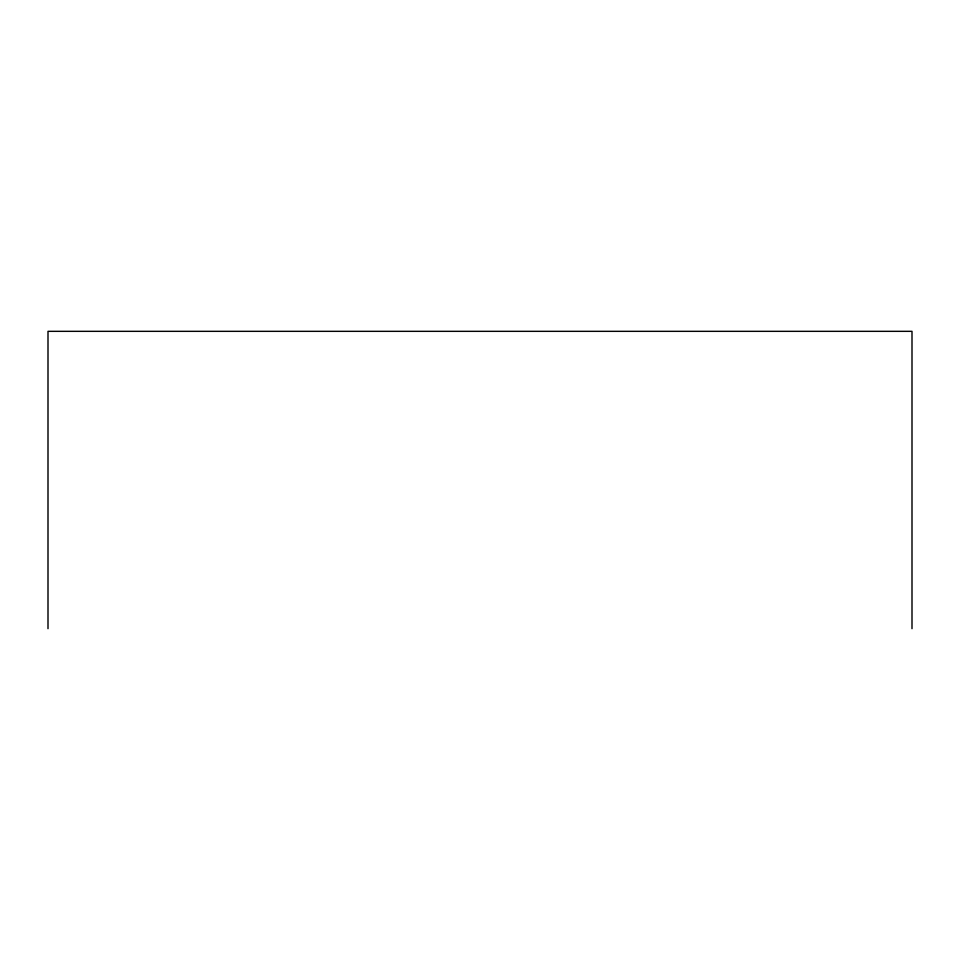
<?xml version="1.0" encoding="UTF-8"?>
<svg xmlns="http://www.w3.org/2000/svg" width="960" height="960" viewBox="0 0 960 960"><rect width="100%" height="100%" fill="white"/><g stroke="black" fill="none" stroke-linecap="round" stroke-linejoin="round"><path stroke-width="1.44" d="M912 628.668L912 331.332L48 331.332L48 628.668"/></g></svg>
